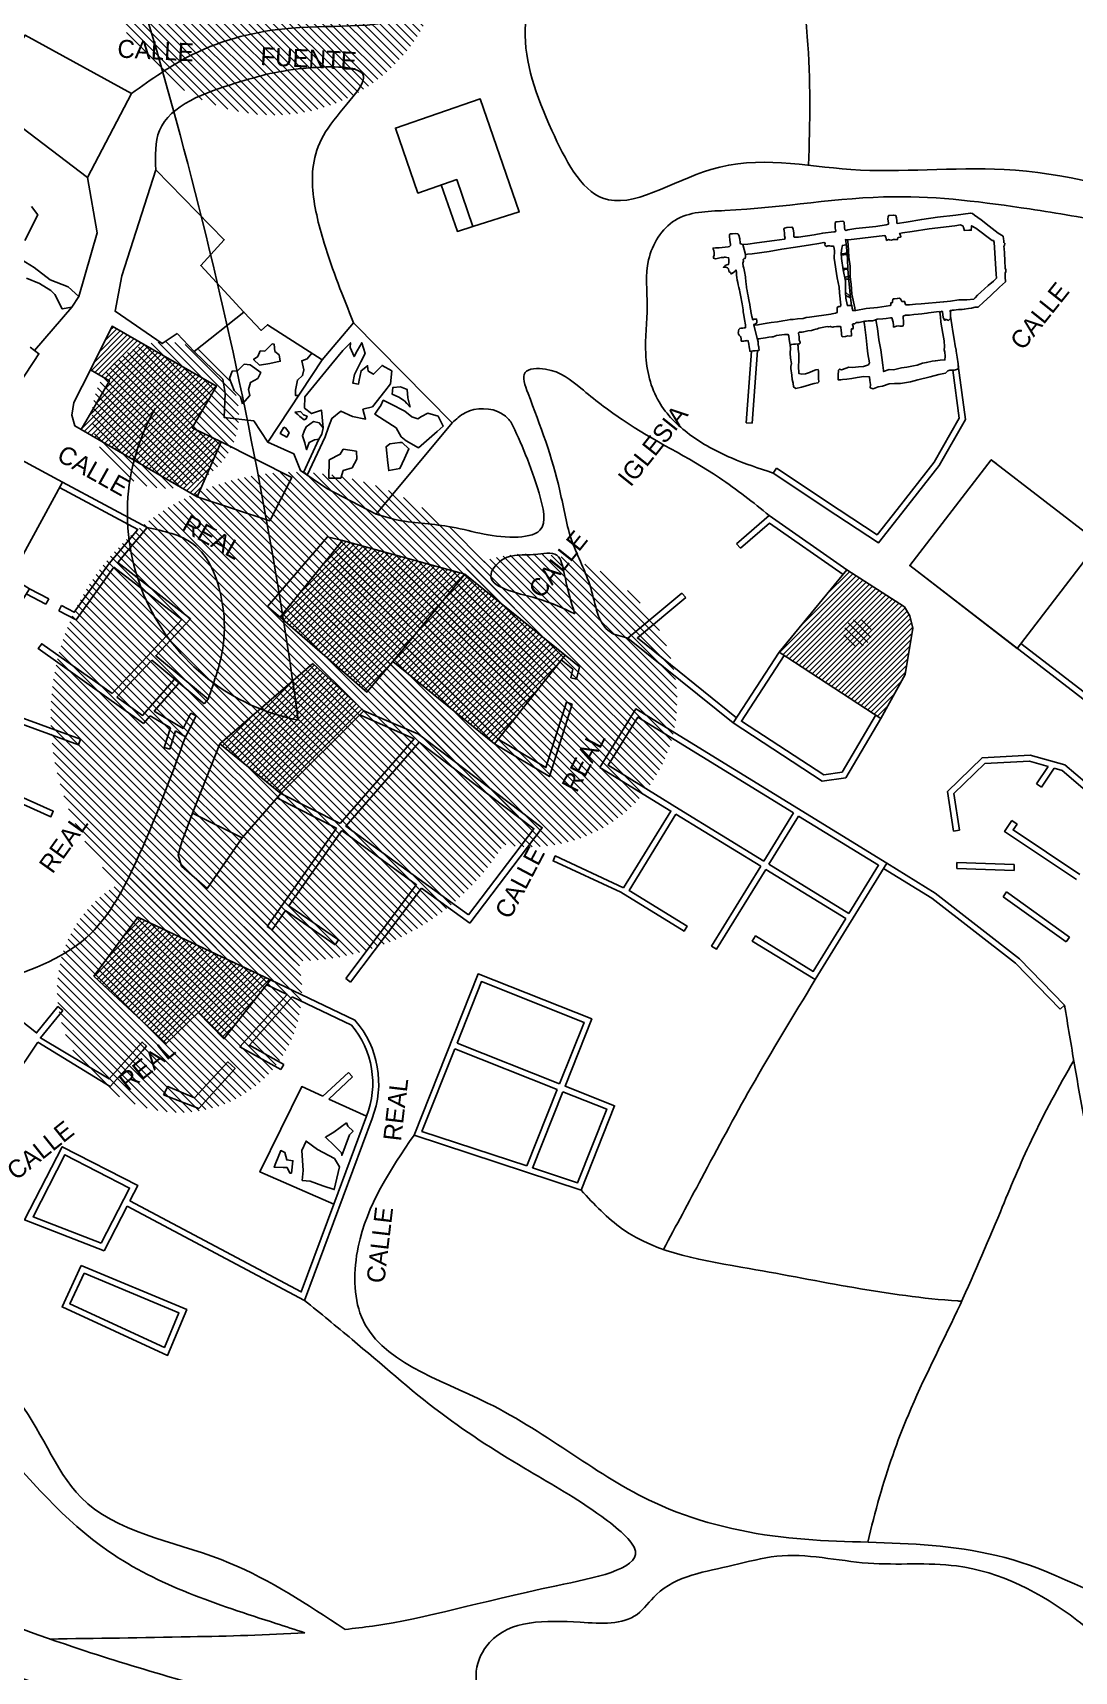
# Model space of a CAD drawing. Header units: metres. Extents: x 6783 to 7382, y -1041 to -515.
# Drawn here: x 7077.4 to 7164.2, y -863.2 to -726.6 of the extents above; entities that cross this region are included whole.
import ezdxf

# ---------------------------------------------------------------- set-up
doc = ezdxf.new("R2010")
doc.units = ezdxf.units.M
for name, color, linetype in [('_Caminos', 2, 'Continuous'), ('_Contorno', 70, 'Continuous'), ('_Proyeccion1', 3, 'Continuous'), ('_Tierras', 51, 'Continuous'), ('Mapa_CirculoGurdu', 192, 'Continuous'), ('NU_VivGeneral', 102, 'Continuous'), ('proyec 2', 3, 'Continuous'), ('S1_Lineas', 71, 'Continuous'), ('S_Textos', 2, 'Continuous')]:
    doc.layers.add(name, color=color, linetype=linetype)

msp = doc.modelspace()

# ---------------------------------------------------------------- hatches: boundary and pattern name
at = {"layer": 'Mapa_CirculoGurdu', "lineweight": 0}
h = msp.add_hatch(dxfattribs=at)
h.set_pattern_fill('ANSI31', color=256, scale=0.1518, angle=90)
edge = h.paths.add_edge_path()
edge.add_arc((7097.45, -719.21), 14.26, 0, 360)
h = msp.add_hatch(dxfattribs=at)
h.set_pattern_fill('ANSI31', color=256, scale=0.1518, angle=90)
edge = h.paths.add_edge_path()
edge.add_arc((7088.49, -758.48), 6.11, 0, 360)
h = msp.add_hatch(dxfattribs=at)
h.set_pattern_fill('ANSI31', color=256, scale=0.1518, angle=90)
edge = h.paths.add_edge_path()
edge.add_arc((7099.29, -783.6), 20.37, 0, 360)
h = msp.add_hatch(dxfattribs=at)
h.set_pattern_fill('ANSI31', color=256, scale=0.1518, angle=90)
edge = h.paths.add_edge_path()
edge.add_arc((7105.66, -773.34), 4.07, 0, 360)
h = msp.add_hatch(dxfattribs=at)
h.set_pattern_fill('ANSI31', color=256, scale=0.1518, angle=90)
edge = h.paths.add_edge_path()
edge.add_arc((7118.88, -782.24), 12.22, 0, 360)
h = msp.add_hatch(dxfattribs=at)
h.set_pattern_fill('ANSI31', color=256, scale=0.1518, angle=90)
edge = h.paths.add_edge_path()
edge.add_arc((7146.15, -776.64), 1.16, 0, 360)
h = msp.add_hatch(dxfattribs=at)
h.set_pattern_fill('ANSI31', color=256, scale=0.1518, angle=90)
edge = h.paths.add_edge_path()
edge.add_arc((7089.65, -806.4), 10.19, 0, 360)
at = {"layer": 'NU_VivGeneral'}
h = msp.add_hatch(dxfattribs=at)
h.set_pattern_fill('ANSI31', color=2, scale=0.1)
h.paths.add_polyline_path([(7090.72, -759.52), (7092.73, -756.06), (7084.03, -751.07), (7082.23, -754.7), (7083.82, -755.61), (7081.47, -759.66), (7091.11, -765.29), (7093.11, -760.71)])
h.paths.add_polyline_path([(7105, -783.13), (7100.76, -779.17), (7093.01, -785.87), (7098.09, -790.01)])
h.paths.add_polyline_path([(7067.69, -814.36), (7061.12, -810.01), (7057.41, -815.95), (7057.4, -815.97), (7064, -820.42)])
h.paths.add_polyline_path([(7222.39, -820.37), (7214.76, -814.49), (7209.63, -821.04), (7216.71, -827.33)])
h.paths.add_polyline_path([(7248.01, -817.15), (7241.21, -812.69), (7237.23, -817.31), (7244.03, -822.02)])
h.paths.add_polyline_path([(7187.2, -766.86), (7180.72, -772.91), (7191.54, -784.53), (7198.08, -777.96)])
h.paths.add_polyline_path([(7199.6, -795.32), (7192.44, -789.28), (7185.82, -796.08), (7193.49, -802.56)])
h.paths.add_polyline_path([(7113.42, -771.73), (7103.22, -768.92), (7098.03, -775.32), (7105.27, -781.55), (7107.43, -779)])
h = msp.add_hatch(dxfattribs=at)
h.set_pattern_fill('ANSI31', color=2, scale=0.1)
h.paths.add_polyline_path([(7029.31, -789.39), (7023.56, -794.67), (7028.01, -799.11), (7033.12, -795.05)])
h.paths.add_polyline_path([(7064, -820.42), (7057.4, -815.97), (7054.25, -822.08), (7060.63, -825.97)])
h.paths.add_polyline_path([(7150.73, -776.24), (7150.49, -775.2), (7150.04, -774.44), (7145.24, -771.36), (7139.6, -778.24), (7148.07, -783.77), (7150.1, -780.08)])
h = msp.add_hatch(dxfattribs=at)
h.set_pattern_fill('ANSI31', color=2, scale=0.1)
h.paths.add_polyline_path([(7121.77, -778.49), (7113.42, -771.73), (7107.43, -779), (7115.89, -785.86)])
h.paths.add_polyline_path([(7017.25, -788.8), (7016.2, -787.8), (7014.36, -784.72), (7008.37, -788.83), (7012.12, -793.08), (7016.4, -796.63), (7020.63, -792.04)])
h = msp.add_hatch(dxfattribs=at)
h.set_pattern_fill('ANSI31', color=2, scale=0.1)
h.paths.add_polyline_path([(7086.17, -800.3), (7082.51, -805.22), (7088.55, -810.85), (7091.22, -808.26), (7093.35, -810.45), (7097.22, -805.55)])

# ---------------------------------------------------------------- linework, layer by layer
at = {"layer": '_Caminos', "color": 2}
msp.add_lwpolyline([(7081.26, -748.6), (7082.79, -743.27), (7082, -738.68)], dxfattribs=at)
for points, knots in [([(7055.36, -636.7), (7057.21, -636.38), (7065.08, -634.64), (7078.03, -628.15), (7094.44, -622.5), (7112.96, -617.19), (7130.1, -610.14), (7145.9, -597.6), (7157.08, -581.07), (7169.83, -563.5), (7180.66, -548.12), (7188.81, -537.52), (7195.27, -532.91), (7200.94, -530.97), (7206.82, -531.96), (7214.11, -534.87), (7219.17, -544.72), (7222.52, -561.32), (7224.62, -589.52), (7228.23, -625.8), (7231.66, -656.87), (7234.96, -684.86), (7230.4, -704.27), (7225.53, -725.74), (7225.35, -742.25), (7233.84, -759.7), (7248.1, -773.57), (7267.4, -784.51), (7285.84, -793.88), (7303.94, -807.74), (7329.36, -817.36), (7349.07, -825.35), (7360.24, -829.88), (7367.61, -832.87), (7374.98, -835.86), (7382.35, -838.85)], [326.967342, 326.967342, 326.967342, 326.967342, 332.593302, 351.108934, 370.039578, 384.626012, 408.958435, 425.07799, 444.298865, 468.449302, 490.270854, 500.864468, 508.225088, 513.879877, 518.195638, 525.908769, 536.427205, 549.360969, 577.086545, 620.843017, 658.878746, 670.979978, 705.068035, 717.388936, 737.345832, 753.0003, 774.243583, 795.960712, 819.369941, 836.23375, 863.927356, 900.16995, 900.16995, 900.16995, 924.071793, 924.071793, 924.071793, 924.071793]), ([(7382.35, -842.32), (7375.85, -839.98), (7369.35, -837.65), (7362.85, -835.31), (7352.2, -831.48), (7331.24, -823.95), (7303.73, -813.56), (7284.06, -799.56), (7268.78, -788.21), (7253.3, -782.82), (7243.63, -774.64), (7233.99, -769.09), (7228.03, -758.5), (7220.95, -747.44), (7219.63, -734.12), (7218.8, -720.3), (7221.48, -705.09), (7226.51, -689.94), (7226.02, -673.47), (7224.95, -655.1), (7223.25, -635.75), (7220.98, -616.93), (7219.53, -598.28), (7216.66, -577.48), (7215.44, -559.18), (7213.44, -545.34), (7207.31, -539.52), (7199.44, -539.45), (7191.92, -544.95), (7184.49, -555.4), (7176.97, -566.5), (7169.6, -574.75), (7165.63, -579.73), (7164.14, -585.97), (7169.9, -593.16), (7163.59, -600.81), (7160.54, -610.98), (7157.68, -621.52), (7153.72, -633.6), (7151.52, -640.63), (7150.27, -644.63)], [-20.746919, -20.746919, -20.746919, -20.746919, 0, 0, 0, 34.010346, 66.950294, 87.47074, 106.247113, 123.816038, 135.729877, 144.100627, 156.595376, 171.262909, 183.006752, 196.02437, 212.833709, 228.944235, 243.517404, 261.719071, 284.309206, 301.747109, 318.575734, 340.442452, 364.492582, 374.338554, 381.064669, 387.880668, 396.057073, 407.927992, 426.345669, 436.124252, 441.207942, 445.274443, 454.445598, 463.885037, 470.772181, 486.849233, 496.393695, 508.952733, 508.952733, 508.952733, 508.952733]), ([(7147.3, -640.29), (7145.75, -647.55), (7143.41, -658.58), (7139.37, -672.31), (7137.68, -681.4), (7132.56, -687.44), (7128.37, -691.83), (7125.12, -697.09), (7122.56, -703.4), (7120.29, -711.82), (7116.38, -719.96), (7109.06, -726.67), (7099.68, -725.56), (7091.28, -727.65), (7087.31, -730.49), (7085.66, -731.67)], [0, 0, 0, 0, 22.205772, 33.763587, 43.194459, 49.167548, 57.121328, 61.443978, 67.61683, 77.462265, 87.563518, 94.537272, 105.479512, 113.998155, 120.034061, 120.034061, 120.034061, 120.034061]), ([(7262.51, -823.8), (7261.78, -823.44), (7255.69, -820.5), (7249.25, -810.47), (7242.51, -796.1), (7229.42, -788.81), (7215.84, -785.36), (7204.03, -777.49), (7193.29, -770.92), (7189.33, -761.16), (7191.92, -752.11), (7181.98, -745.93), (7171.7, -740.41), (7159.03, -737.18), (7145.89, -738.77), (7134.91, -736.03), (7124.82, -743.09), (7120.12, -733.98), (7117.62, -727), (7120.98, -716.03), (7126.04, -707.23), (7128.04, -693.82), (7137.15, -687.17), (7143.65, -675.52), (7144.93, -663.73), (7148.39, -653.13), (7149.73, -647.07), (7150.27, -644.63)], [0, 0, 0, 0, 2.420573, 20.22159, 33.558872, 49.565798, 62.719296, 75.509992, 92.080307, 98.922831, 105.66237, 117.555648, 127.685258, 142.483148, 155.257071, 166.938022, 176.23144, 183.301006, 192.027245, 198.937484, 216.284416, 222.779036, 238.436172, 247.472024, 262.287928, 273.401223, 280.896397, 280.896397, 280.896397, 280.896397]), ([(7087.68, -738.04), (7087.64, -736.87), (7087.5, -733.08), (7094.44, -730.69), (7099.07, -729.44), (7107.21, -729.32), (7101.16, -734.56), (7100.41, -739.31), (7101.82, -744.95), (7103.28, -748.6), (7104.15, -750.77)], [0, 0, 0, 0, 3.300719, 10.726983, 17.039151, 21.524192, 26.865507, 31.924583, 36.715224, 43.782392, 43.782392, 43.782392, 43.782392]), ([(7139.1, -763.3), (7137.93, -762.92), (7135.49, -762.11), (7132.12, -760.29), (7129.2, -757.44), (7128.23, -753.4), (7128.79, -749.43), (7128.26, -745.49), (7130.68, -741.52), (7138.65, -741.45), (7148.16, -739.62), (7159.04, -741.03), (7166.91, -742.32), (7174.69, -744.4), (7183.96, -747.99), (7184.4, -756.6), (7184.01, -762.27), (7182.37, -766.91), (7179.97, -769.27), (7179.02, -770.2)], [0, 0, 0, 0, 3.701141, 7.701343, 11.411528, 15.575482, 19.550649, 23.41532, 27.346794, 31.606697, 45.727024, 57.08492, 64.079062, 69.506756, 81.885553, 89.120634, 93.144126, 99.223507, 103.183044, 103.183044, 103.183044, 103.183044]), ([(7138.78, -766.84), (7137.43, -765.75), (7133.61, -762.68), (7127.83, -760.02), (7123.3, -756.44), (7121, -754.48), (7117.92, -754.61), (7118.43, -755.98), (7118.69, -756.67)], [0, 0, 0, 0, 5.195476, 14.654995, 18.963065, 22.303782, 24.041131, 25.795717, 25.795717, 25.795717, 25.795717]), ([(7112.36, -759.13), (7112.7, -758.81), (7113.78, -757.8), (7116.06, -757.83), (7117.03, -758.76), (7117.26, -759.04)], [0, 0, 0, 0, 1.377451, 4.41043, 5.470681, 5.470681, 5.470681, 5.470681]), ([(7118.69, -756.67), (7119.7, -759.33), (7121.22, -763.35), (7122.11, -769.09), (7124.14, -772.57), (7124.55, -776.51), (7126.47, -776.93), (7127.01, -777.05)], [0, 0, 0, 0, 8.54202, 12.903786, 17.054452, 21.052269, 22.630893, 22.630893, 22.630893, 22.630893]), ([(7117.26, -759.04), (7118.1, -760.77), (7119.32, -763.57), (7120.49, -768.35), (7116.12, -768.93), (7112.51, -767.53), (7108.49, -767.49), (7106.55, -766.89), (7106.03, -766.72)], [2.534567, 2.534567, 2.534567, 2.534567, 8.720689, 11.80416, 14.002127, 19.601208, 24.07271, 25.694368, 25.694368, 25.694368, 25.694368]), ([(7086.95, -767.85), (7088.36, -768.14), (7091.55, -768.79), (7093.35, -773.4), (7093.52, -777.95), (7092.56, -780.65), (7092.03, -782.15)], [0, 0, 0, 0, 4.089899, 9.249199, 13.067617, 17.755258, 17.755258, 17.755258, 17.755258]), ([(7122.58, -775.03), (7122.27, -773.99), (7121.82, -772.45), (7121.33, -769.68), (7118.87, -770.31), (7116.91, -769.89), (7114.46, -772.69), (7119.59, -773.58), (7121.66, -774.59), (7122.58, -775.03)], [0, 0, 0, 0, 3.48469, 5.110714, 6.974276, 9.566081, 11.209398, 15.522532, 18.944183, 18.944183, 18.944183, 18.944183]), ([(7125.15, -907.88), (7125.83, -905.75), (7127.26, -901.27), (7128.51, -894.04), (7129.29, -887.03), (7128.18, -880.28), (7122.91, -876.38), (7117.11, -872.16), (7109.48, -868.99), (7099.71, -866.66), (7090.25, -864.1), (7079.57, -860.83), (7069.2, -856.93), (7058.87, -851.39), (7049.37, -846.4), (7040.43, -841.63), (7029.15, -838.13), (7016.03, -834.93), (7001.69, -829.16), (6987.93, -820.19), (6973.54, -811.67), (6960.39, -802.54), (6942.76, -792.51), (6928.56, -787.34), (6918.85, -783.8)], [0, 0, 0, 0, 6.68756, 14.115634, 21.888822, 28.101111, 33.22951, 40.783611, 49.839067, 57.675286, 70.930416, 79.214235, 91.214277, 104.08783, 114.308261, 123.458278, 134.406809, 149.568134, 164.011411, 180.486814, 198.718571, 214.187825, 228.493474, 259.419101, 259.419101, 259.419101, 259.419101]), ([(7114.92, -915.42), (7115.94, -912.55), (7118.02, -906.74), (7121.45, -899.24), (7125.57, -892.86), (7125.69, -885.88), (7122.82, -879.25), (7115.89, -874.5), (7106.02, -871.96), (7093.94, -868.97), (7079.11, -865), (7065.43, -859.51), (7054.97, -853.13), (7046.68, -849.69), (7039.13, -848.59), (7031.06, -844.63), (7021.53, -840.93), (7011.01, -835.74), (6999.93, -831.61), (6987.87, -825.24), (6976.77, -816.62), (6963.13, -808.86), (6952.13, -799.85), (6937.13, -794.96), (6927.38, -792.19), (6921.82, -790.61)], [0, 0, 0, 0, 9.119849, 18.473705, 24.810266, 31.470811, 38.490129, 45.596316, 55.751336, 68.943784, 82.990224, 101.790083, 112.881185, 119.688156, 128.57135, 135.51419, 146.473717, 159.279433, 170.655654, 181.921182, 200.034375, 212.654424, 228.996832, 242.122688, 259.488765, 259.488765, 259.488765, 259.488765]), ([(7013.23, -805.97), (7015.9, -807.81), (7022.62, -812.47), (7031.13, -819.46), (7041.49, -825.78), (7053.88, -831.53), (7067.01, -835.39), (7075.67, -845.49), (7083.44, -854.57), (7092.77, -857.59), (7097.68, -859.17), (7098.48, -859.43), (7099.28, -859.69), (7100.09, -859.95)], [0, 0, 0, 0, 9.712687, 24.526315, 33.007178, 45.978924, 65.807051, 71.98247, 85.630035, 100.784371, 100.784371, 100.784371, 103.258424, 103.258424, 103.258424, 103.258424]), ([(7103.45, -859.67), (7104.23, -859.59), (7109.84, -858.9), (7116.01, -856.9), (7129.97, -854.29), (7123.63, -849.21), (7118.46, -846.38), (7111, -841.64), (7105.21, -836.42), (7101.39, -833.33), (7100.07, -832.25)], [24.453337, 24.453337, 24.453337, 24.453337, 26.894077, 42.592592, 49.772256, 53.784676, 60.907099, 69.750475, 79.344772, 84.465065, 84.465065, 84.465065, 84.465065]), ([(7103.45, -859.67), (7103.23, -859.53), (7103.02, -859.39), (7102.8, -859.24), (7099.73, -857.23), (7093.13, -852.91), (7080.57, -851), (7077.37, -840.29), (7072.39, -837.4), (7070.38, -836.24)], [-0.787824, -0.787824, -0.787824, -0.787824, 0, 0, 0, 11.083405, 23.847403, 33.924799, 40.759414, 40.759414, 40.759414, 40.759414]), ([(7118.37, -873.27), (7117.48, -871.26), (7116.01, -867.97), (7113.79, -863.67), (7116.16, -858.84), (7121.99, -858.94), (7127.39, -859.39), (7130.21, -855.29), (7134.82, -854.68), (7140.64, -852.98), (7146.93, -854.6), (7155.66, -853.68), (7163.42, -857.59), (7169.29, -863.36), (7172.84, -871.6), (7178.52, -879.04), (7181.73, -882.9), (7182.95, -883.79)], [1.637691, 1.637691, 1.637691, 1.637691, 8.377428, 12.522542, 15.134866, 22.882974, 27.67422, 29.971225, 36.817522, 40.52611, 48.159292, 55.539546, 66.517639, 72.744081, 79.907864, 93.310609, 99.289361, 99.289361, 99.289361, 99.289361]), ([(7078.85, -860.47), (7082.7, -860.42), (7089.62, -860.32), (7096.98, -860.15), (7100.09, -859.95)], [0, 0, 0, 0, 11.699733, 21.007563, 21.007563, 21.007563, 21.007563])]:
    msp.add_open_spline(points, degree=3, knots=knots, dxfattribs=at)
at = {"layer": '_Contorno', "color": 2}
for points in [[(7073.45, -732.2), (7082, -738.68), (7085.66, -731.67), (7076.79, -726.8), (7073.45, -732.2)], [(7114.1, -742.75), (7117.96, -741.54), (7114.71, -732.12), (7107.64, -734.56), (7109.51, -739.97), (7112.75, -738.84), (7114.1, -742.75)], [(7089.47, -751.68), (7090.86, -753.17), (7095.02, -749.89), (7091.42, -746), (7093.38, -743.86), (7087.68, -738.04), (7084.86, -746.86), (7084.28, -749.82), (7088.21, -752.51), (7089.47, -751.68)], [(7152.93, -749.84), (7152.98, -749.9), (7153.18, -749.82), (7153.18, -749.82), (7153.22, -749.9), (7153.23, -750.08), (7153.28, -750.34), (7153.3, -750.4), (7153.42, -750.58), (7153.47, -750.49), (7153.61, -750.54), (7153.72, -750.58), (7153.75, -750.56), (7153.83, -750.49), (7153.87, -750.41), (7153.89, -750.31), (7153.88, -750.14), (7153.87, -749.99), (7153.87, -749.89), (7153.86, -749.81), (7153.85, -749.76), (7153.95, -749.76), (7154.05, -749.74), (7154.19, -749.72), (7154.35, -749.7), (7154.54, -749.68), (7154.69, -749.67), (7154.86, -749.66), (7155.03, -749.65), (7155.38, -749.59), (7155.63, -749.56), (7155.94, -749.49), (7156.11, -749.49), (7156.18, -749.47), (7156.24, -749.43), (7156.61, -749.09), (7157.24, -748.5), (7157.96, -747.82), (7158.46, -747.36), (7158.44, -746.95), (7158.43, -746.64), (7158.48, -746.51), (7158.49, -746.36), (7158.44, -746.22), (7158.4, -745.62), (7158.37, -744.99), (7158.35, -744.58), (7158.33, -744.43), (7158.39, -744.31), (7158.41, -744.17), (7158.31, -744.09), (7158.32, -743.95), (7158.3, -743.78), (7158.28, -743.57), (7157.84, -743.31), (7157.1, -742.73), (7156.44, -742.2), (7155.89, -741.82), (7155.7, -741.67), (7155.55, -741.64), (7154.33, -741.81), (7152.8, -741.98), (7151.49, -742.16), (7150.19, -742.39), (7149.45, -742.51), (7149.42, -742.47), (7149.41, -742.27), (7149.38, -742.02), (7149.32, -741.84), (7149.14, -741.8), (7148.74, -741.83), (7148.68, -741.93), (7148.67, -742.14), (7148.71, -742.44), (7148.71, -742.56), (7148.53, -742.61), (7147.65, -742.75), (7145.99, -742.93), (7145.33, -743.03), (7145.15, -743.08), (7145.09, -743.02), (7145.06, -742.84), (7145.03, -742.39), (7144.97, -742.33), (7144.85, -742.31), (7144.43, -742.36), (7144.31, -742.37), (7144.27, -742.48), (7144.28, -742.71), (7144.28, -742.9), (7144.32, -743.13), (7144.28, -743.19), (7144.17, -743.21), (7143.24, -743.31), (7142.52, -743.44), (7141.23, -743.64), (7140.96, -743.64), (7140.88, -743.64), (7140.84, -743.61), (7140.82, -743.27), (7140.77, -742.98), (7140.72, -742.84), (7140.66, -742.81), (7140.25, -742.85), (7140.04, -742.9), (7140, -742.98), (7140.03, -743.11), (7140.04, -743.28), (7140.06, -743.52), (7140.12, -743.73), (7140.06, -743.8), (7139.23, -743.92), (7137.74, -744.12), (7137.01, -744.22), (7136.58, -744.26), (7136.39, -744.19), (7136.35, -744.12), (7136.32, -743.78), (7136.25, -743.47), (7136.16, -743.37), (7135.97, -743.35), (7135.72, -743.36), (7135.55, -743.37), (7135.48, -743.41), (7135.48, -743.52), (7135.5, -743.93), (7135.54, -744.23), (7135.54, -744.35), (7135.47, -744.42), (7135.35, -744.44), (7134.6, -744.52), (7134.3, -744.52), (7134.1, -744.55), (7134.11, -744.64), (7134.17, -744.76), (7134.19, -744.94), (7134.19, -745.16), (7134.15, -745.26), (7134.13, -745.39), (7134.23, -745.42), (7134.33, -745.45), (7134.55, -745.4), (7134.66, -745.38), (7134.78, -745.33), (7134.9, -745.34), (7134.96, -745.33), (7135.06, -745.32), (7135.11, -745.3), (7135.24, -745.33), (7135.39, -745.36), (7135.41, -745.47), (7135.42, -745.73), (7135.39, -745.92), (7135.25, -745.96), (7135.12, -746), (7135.04, -746.05), (7134.96, -746.15), (7135.06, -746.15), (7135.17, -746.14), (7135.3, -746.19), (7135.38, -746.28), (7135.4, -746.44), (7135.41, -746.5), (7135.5, -746.56), (7135.54, -746.58), (7135.6, -746.71), (7135.71, -746.64), (7135.83, -746.57), (7135.92, -746.5), (7136.02, -746.38)], [(7144.87, -744.33), (7144.87, -744.33), (7145.01, -744.31), (7145.16, -744.27), (7145.18, -744.18), (7145.15, -744.01), (7145.13, -743.85), (7145.39, -743.86), (7148.42, -743.51), (7148.48, -743.64), (7148.55, -743.92), (7148.72, -743.85), (7148.8, -743.88), (7148.94, -743.89), (7149.14, -743.84), (7149.31, -743.84), (7149.43, -743.86), (7149.49, -743.71), (7149.52, -743.66), (7149.7, -743.64), (7149.73, -743.62), (7149.71, -743.49), (7149.64, -743.33), (7149.89, -743.28), (7150.69, -743.16), (7152.1, -742.96), (7154.23, -742.7), (7154.7, -742.63), (7154.93, -742.72), (7154.97, -742.85), (7155.01, -743.01), (7155.03, -743.09), (7155.4, -743.07), (7155.58, -743.06), (7155.61, -743.07), (7155.64, -742.77), (7155.64, -742.69), (7156, -742.9), (7157.34, -743.93), (7157.45, -743.92), (7157.53, -744.09), (7157.69, -746.74), (7157.72, -747.05), (7157.47, -747.31), (7157.03, -747.68), (7156.42, -748.22), (7156.13, -748.49), (7155.93, -748.7), (7155.83, -748.81), (7155.25, -748.86), (7154.56, -748.87), (7153.87, -748.98), (7153.32, -749.04), (7153.29, -749.04)], [(7136.66, -746.23), (7136.66, -746.22), (7136.62, -746.05), (7136.59, -745.8), (7136.63, -745.65), (7136.61, -745.5), (7136.69, -745.42), (7136.78, -745.42), (7136.79, -745.28), (7136.79, -745.08), (7136.97, -745.06), (7137.37, -745.02), (7138.76, -744.84), (7139.84, -744.65), (7140.97, -744.47), (7142.23, -744.27), (7142.9, -744.18), (7143.34, -744.1), (7143.44, -744.14), (7143.41, -744.31), (7143.54, -744.41), (7143.66, -744.38), (7143.84, -744.38), (7143.93, -744.4), (7144.1, -744.4), (7144.17, -744.41)], [(7136.79, -745.08), (7136.58, -744.26)], [(7144.74, -749.32), (7144.63, -748.29), (7144.6, -747.81), (7144.43, -747.02), (7144.19, -745.4), (7144.22, -744.77), (7144.17, -744.41)], [(7144.87, -744.33), (7144.82, -744.57), (7144.78, -744.99), (7144.8, -745.42), (7144.93, -746.37), (7145.12, -747.3), (7145.13, -748.29), (7145.17, -748.73), (7145.26, -749.26)], [(7144.74, -749.32), (7144.71, -749.41), (7144.59, -749.43), (7144.46, -749.49), (7144.44, -749.55), (7144.45, -749.73), (7144.45, -749.91), (7144.29, -749.97), (7144.02, -750.02), (7143.91, -750.05)], [(7153.29, -749.04), (7151.44, -749.19), (7150.95, -749.23), (7150.47, -749.29), (7150.2, -749.27), (7150.12, -749.26), (7150.1, -749.17), (7150.05, -749), (7149.88, -749), (7149.83, -749), (7149.76, -748.9), (7149.72, -748.79), (7149.61, -748.72), (7149.44, -748.76), (7149.22, -748.77), (7149.11, -748.79), (7149.08, -748.83), (7149.06, -748.98), (7149.06, -749.08), (7148.97, -749.11), (7148.9, -749.12), (7148.9, -749.25), (7148.88, -749.34), (7147.81, -749.5), (7146.85, -749.6), (7145.99, -749.75), (7145.73, -749.76), (7145.7, -749.55), (7145.66, -749.32), (7145.59, -749.34), (7145.38, -749.35), (7145.3, -749.36), (7145.26, -749.26)], [(7136.62, -749.87), (7136.66, -750.14), (7136.72, -750.51), (7136.8, -750.96), (7136.81, -751.13)], [(7143.91, -750.05), (7142.13, -750.31), (7141.86, -750.35), (7141.61, -750.41), (7141.12, -750.46), (7140.77, -750.5), (7140.52, -750.51), (7140.28, -750.56), (7139.9, -750.62), (7139.47, -750.69), (7138.95, -750.76), (7138.6, -750.81), (7138.26, -750.87), (7137.84, -750.96), (7137.5, -750.98), (7137.5, -750.91), (7137.63, -750.86), (7137.74, -750.79), (7137.74, -750.58), (7137.72, -750.47), (7137.53, -750.48), (7137.4, -750.52), (7137.33, -750.25), (7137.25, -749.84), (7137.25, -749.78)], [(7137.84, -752.28), (7137.5, -750.98)], [(7143.61, -751.08), (7143.74, -751.13), (7143.88, -751.08), (7143.93, -751.11), (7144.07, -751.15), (7144.15, -751.13), (7144.38, -751.1), (7144.58, -751.09), (7144.71, -751.08), (7144.73, -751.14), (7144.77, -751.42), (7144.8, -751.63), (7144.81, -751.75), (7144.82, -751.9), (7144.87, -751.95), (7145.14, -751.91), (7145.33, -751.88), (7145.49, -751.89), (7145.62, -751.87), (7145.64, -751.7), (7145.61, -751.49), (7145.62, -751.38), (7145.61, -751.32), (7145.67, -751.28), (7145.75, -751.29), (7145.78, -751.19), (7145.78, -751.08), (7145.74, -751.01), (7145.71, -750.95), (7145.72, -750.9), (7145.8, -750.88), (7145.9, -750.86), (7145.99, -750.79), (7146.06, -750.75), (7146.27, -750.75), (7146.48, -750.71), (7146.72, -750.64), (7146.87, -750.64), (7147.04, -750.61), (7147.23, -750.61), (7147.37, -750.62), (7147.57, -750.56), (7147.76, -750.49), (7148.25, -750.44), (7148.53, -750.42), (7148.89, -750.38), (7149, -750.37), (7149.1, -750.72), (7149.13, -750.98), (7149.14, -751.14), (7149.39, -751.07), (7149.56, -751.04), (7149.67, -751.07), (7149.84, -751.07), (7149.93, -751.04), (7149.96, -750.89), (7149.96, -750.65), (7149.94, -750.38), (7149.95, -750.22), (7150.13, -750.14), (7150.45, -750.14), (7150.82, -750.09), (7151.18, -750.05), (7151.48, -750.04), (7151.69, -750.01), (7151.91, -749.98), (7152.05, -749.95), (7152.93, -749.84)], [(7081.47, -759.66), (7091.11, -765.29), (7097.17, -767.29), (7099, -763.67), (7093.11, -760.71), (7090.72, -759.52), (7092.73, -756.06), (7084.03, -751.07), (7082.23, -754.7), (7083.82, -755.61), (7081.47, -759.66)], [(7136.81, -751.13), (7136.79, -751.19), (7136.7, -751.2), (7136.57, -751.22), (7136.43, -751.22), (7136.32, -751.25), (7136.25, -751.35), (7136.23, -751.46), (7136.23, -751.53), (7136.22, -751.56), (7136.2, -751.6), (7136.22, -751.74), (7136.27, -751.81), (7136.34, -751.86), (7136.38, -751.92), (7136.42, -751.99), (7136.44, -752.11), (7136.43, -752.19), (7136.43, -752.26), (7136.45, -752.3), (7136.54, -752.31), (7136.67, -752.3), (7136.77, -752.28), (7136.87, -752.27), (7136.95, -752.26), (7137.02, -752.28), (7137.03, -752.32), (7137.07, -752.56), (7137.1, -752.78), (7137.13, -752.93), (7137.15, -753.09), (7137.18, -753.17), (7137.4, -753.13), (7137.6, -753.13), (7137.79, -753.1), (7137.89, -753.08), (7137.94, -753.06), (7137.92, -752.9), (7137.91, -752.79), (7137.88, -752.73), (7137.87, -752.58), (7137.86, -752.47), (7137.85, -752.38), (7137.84, -752.28), (7137.84, -752.2), (7137.86, -752.12), (7137.93, -752.13), (7138.08, -752.08), (7138.26, -752.05), (7138.48, -752.03), (7138.75, -751.97), (7139, -751.95), (7139.1, -751.94), (7139.38, -751.84), (7139.61, -751.8), (7140.05, -751.76), (7140.27, -751.75), (7140.36, -751.76), (7140.41, -751.89), (7140.44, -752.14), (7140.47, -752.33), (7140.49, -752.48), (7140.52, -752.64), (7140.64, -752.58), (7140.8, -752.57), (7140.97, -752.55), (7141.21, -752.53), (7141.32, -752.52), (7141.35, -752.43), (7141.28, -752.19), (7141.26, -751.94), (7141.25, -751.78), (7141.23, -751.67), (7141.22, -751.61), (7141.28, -751.55), (7141.38, -751.56), (7141.51, -751.55), (7141.65, -751.52), (7141.99, -751.46), (7142.29, -751.41), (7142.48, -751.36), (7142.67, -751.32), (7142.79, -751.27), (7142.92, -751.24), (7143.61, -751.08)], [(7062.18, -779.18), (7069.68, -785.09), (7074.88, -780.22), (7073.2, -779.2), (7077.15, -772.95), (7075.61, -771.99), (7079.9, -764.06), (7074.39, -761.08), (7069.63, -768.45), (7069.21, -768.19), (7062.17, -778.64), (7062.18, -779.18)], [(7093.11, -760.71), (7091.11, -765.29)], [(7157.27, -762.2), (7166.22, -769.09), (7159.43, -777.91), (7150.48, -771.02), (7157.27, -762.2)], [(7098.03, -775.32), (7105.27, -781.55), (7107.43, -779), (7115.89, -785.86), (7121.77, -778.49), (7113.42, -771.73), (7103.22, -768.92), (7098.03, -775.32)], [(7139.6, -778.24), (7148.07, -783.77), (7150.1, -780.08), (7150.73, -776.24), (7150.49, -775.2), (7150.04, -774.44), (7145.24, -771.36), (7139.6, -778.24)], [(7107.43, -779), (7113.42, -771.73)], [(7100.76, -779.17), (7105, -783.13), (7098.09, -790.01), (7093.01, -785.87), (7100.76, -779.17)], [(7094.86, -793.7), (7091.95, -797.93), (7089.83, -796.05), (7089.55, -795.11), (7089.85, -794.04), (7090.73, -791.65), (7094.86, -793.7)], [(7082.51, -805.22), (7088.55, -810.85), (7091.22, -808.26), (7093.35, -810.45), (7097.22, -805.55), (7086.17, -800.3), (7082.51, -805.22)]]:
    msp.add_lwpolyline(points, dxfattribs=at)
for points, knots in [([(7136.62, -749.87), (7136.6, -749.64), (7136.52, -749.03), (7136.32, -748.15), (7136.1, -747.22), (7136.05, -746.66), (7136.02, -746.38)], [0, 0, 0, 0, 0.670953, 1.850159, 2.696714, 3.537224, 3.537224, 3.537224, 3.537224]), ([(7136.66, -746.22), (7136.7, -746.42), (7136.78, -746.8), (7136.83, -747.35), (7136.91, -748), (7137.07, -748.79), (7137.19, -749.43), (7137.25, -749.78)], [0, 0, 0, 0, 0.585003, 1.174909, 1.645299, 2.547295, 3.604804, 3.604804, 3.604804, 3.604804])]:
    msp.add_open_spline(points, degree=3, knots=knots, dxfattribs=at)
at = {"layer": '_Proyeccion1', "color": 2}
for points in [[(7111.45, -739.29), (7112.8, -743.16), (7114.1, -742.75)], [(7077.33, -741.08), (7077.85, -741.79), (7076.76, -743.91)], [(7145.95, -749.76), (7145.92, -749.54), (7145.67, -748.39), (7145.61, -747.56), (7145.53, -746.96), (7145.51, -746.05), (7145.4, -745.31), (7145.36, -744.26), (7145.29, -743.86)], [(7076.46, -745.51), (7077.55, -746.17), (7078.88, -747.2), (7080.38, -747.79), (7081.26, -748.6), (7080.67, -749.48), (7079.88, -749.62), (7079.28, -748.41), (7078.93, -748.09), (7078, -747.51), (7076.91, -747.05)], [(7145.26, -744.96), (7144.97, -745.04), (7144.78, -745.04)], [(7144.79, -745.14), (7144.98, -745.11), (7145.14, -745.08), (7145.27, -745.08)], [(7145.18, -744.18), (7145.27, -745.1), (7145.31, -745.49), (7145.33, -746.31), (7145.42, -747.26), (7145.56, -748.71), (7145.62, -749.33)], [(7145.33, -746.23), (7145.02, -746.25), (7144.92, -746.31)], [(7144.94, -746.41), (7145.04, -746.35), (7145.19, -746.31), (7145.33, -746.31)], [(7145.06, -747.03), (7145.12, -746.98), (7145.23, -746.96), (7145.31, -746.92), (7145.39, -746.91)], [(7145.41, -747.14), (7145.28, -747.14), (7145.18, -747.12), (7145.1, -747.22)], [(7145.13, -748.22), (7145.43, -748.5), (7145.54, -748.48)], [(7145.55, -748.66), (7145.3, -748.59), (7145.14, -748.41)], [(7106.03, -766.72), (7112.36, -759.13), (7104.15, -750.77), (7101.55, -753.86), (7096.98, -750.94), (7096.45, -751.42), (7095.02, -749.89)], [(7077.22, -752.82), (7077.94, -753.36), (7077.53, -754), (7075.73, -756.7)], [(7106.03, -766.72), (7101.93, -764.59), (7099.74, -763.1), (7099.18, -761.71), (7097, -760.72), (7095.84, -758.95), (7093.37, -758.66), (7093.47, -756.64), (7093.27, -755.48), (7090.86, -753.17)], [(7097.36, -752.52), (7096.76, -753.14), (7096.38, -753.13), (7096.17, -753.6), (7095.83, -753.83), (7096.31, -754.31), (7097.19, -754.16), (7098.05, -753.99), (7097.95, -753.46), (7097.58, -753.17), (7097.54, -752.57), (7097.36, -752.52)], [(7100.68, -753.31), (7100.3, -753.78), (7099.83, -753.94), (7100.01, -754.7), (7099.91, -755.18), (7099.48, -755.56), (7099.31, -756.4), (7099.32, -756.84), (7099.58, -756.83)], [(7101.78, -760.29), (7101.78, -760.29), (7102.07, -759.48), (7102.33, -758.75), (7103.08, -758.14), (7104.05, -758.58), (7105.15, -758.8), (7105.15, -758.8), (7104.93, -757.98), (7105.72, -757.77), (7106.75, -756.48), (7107.24, -755.86), (7107.35, -754.79), (7106.53, -754.33), (7105.81, -755.07), (7105.38, -754.8), (7105.32, -754.36), (7104.78, -754.78), (7104.63, -755.57), (7104.57, -755.89), (7104.08, -755.8), (7104.22, -755.08), (7104.77, -754.02), (7105.12, -753.34), (7104.84, -752.44), (7104.46, -753.12), (7104.19, -753.6), (7103.87, -752.84), (7103.89, -752.45), (7103.25, -753.09), (7102.35, -754.2), (7100.1, -756.96), (7100.07, -757.89), (7100.65, -758.34), (7101.49, -758.07), (7101.62, -759.54)], [(7137.29, -753.15), (7136.87, -759.12)], [(7137.79, -753.1), (7137.37, -759.15)], [(7082.23, -754.7), (7080.85, -757.43), (7080.67, -758.47), (7080.93, -759.37), (7081.47, -759.66)], [(7094.89, -757.53), (7095.51, -756.84), (7095.41, -756.33), (7095.57, -755.75), (7096.19, -755.42), (7096.43, -754.93), (7095.53, -754.28), (7095.03, -754.23), (7094.48, -754.77), (7094.05, -754.81), (7093.83, -755.43), (7094.21, -756.43), (7094.74, -756.95), (7094.89, -757.53)], [(7101.55, -753.86), (7097, -760.72)], [(7154.53, -754.35), (7155.12, -758.84), (7152.94, -762.67), (7149.82, -766.64), (7147.87, -769.12), (7144.33, -766.78), (7139.1, -763.3)], [(7154.08, -754.74), (7154.6, -758.74), (7152.53, -762.39), (7149.43, -766.33), (7147.76, -768.45), (7144.61, -766.36), (7139.38, -762.89)], [(7108.88, -757.81), (7108.67, -757.03), (7108.62, -756.35), (7108.05, -756.12), (7107.43, -756.16), (7107.37, -756.73), (7107.92, -756.98), (7108.4, -757.29), (7108.59, -757.5), (7108.88, -757.81)], [(7109.56, -761.19), (7110.23, -760.61), (7111.12, -759.83), (7111.62, -759.39), (7111.19, -758.57), (7110.33, -758.31), (7109.81, -758.6), (7109.51, -758.77), (7109.01, -758.63), (7108.42, -758.15), (7107.23, -757.54), (7106.63, -757.23), (7106.41, -757.67), (7106.16, -758.05), (7105.93, -758.4), (7106.69, -758.89), (7107.7, -759.54), (7108.12, -760.27), (7108.53, -760.61), (7109.56, -761.19)], [(7099.25, -758.24), (7099.73, -758.17), (7099.97, -758.45), (7100.28, -758.57), (7100.19, -758.79), (7100.03, -758.87), (7099.69, -758.58), (7099.52, -758.43), (7099.25, -758.24)], [(7100.81, -759.01), (7100.19, -759.44), (7100.05, -759.8), (7099.89, -760.21), (7100.08, -760.77), (7100.23, -761.36), (7100.44, -760.76), (7100.89, -760.54), (7101.25, -760.48), (7101.51, -760.07), (7101.62, -759.54), (7101.3, -759.13), (7100.81, -759.01)], [(7137.37, -759.15), (7136.87, -759.12)], [(7098.34, -759.47), (7098.05, -760), (7098.59, -760.3), (7098.78, -759.95), (7098.52, -759.55), (7098.34, -759.47)], [(7101.25, -760.48), (7099.99, -763.27)], [(7101.78, -760.29), (7100.29, -763.47)], [(7102.08, -763.73), (7103.08, -763.72), (7103.29, -763.09), (7104.03, -762.87), (7104.42, -762.15), (7104.39, -761.48), (7103.28, -761.3)], [(7102.08, -763.73), (7102.11, -762.21), (7103.05, -761.73), (7103.28, -761.3)], [(7108, -760.75), (7107.17, -760.88), (7106.86, -761.11), (7107.01, -762.45), (7107.09, -763.1), (7108.02, -762.91), (7108.39, -762.1), (7108.76, -761.27), (7108.19, -760.76), (7108, -760.75)], [(7139.1, -763.3), (7139.38, -762.89)], [(7157.67, -762.5), (7157.27, -762.2), (7150.48, -771.02), (7167.33, -783.99), (7167.64, -783.59), (7159.74, -777.51)], [(7079.66, -764.5), (7086.18, -768), (7083.8, -770.85)], [(7079.9, -764.06), (7086.95, -767.85), (7084.51, -770.77), (7090.58, -775.46), (7087.68, -778.53), (7092.03, -782.15)], [(7145.24, -771.36), (7138.78, -766.84), (7136.06, -769.19)], [(7098.03, -775.32), (7096.98, -774.41), (7101.97, -768.61), (7103.22, -768.92)], [(7144.95, -771.77), (7138.81, -767.48), (7136.38, -769.57)], [(7136.38, -769.57), (7136.06, -769.19)], [(7084.19, -771.15), (7081.03, -775.54), (7079.59, -774.79)], [(7083.8, -770.85), (7080.88, -774.9), (7079.82, -774.35)], [(7084.19, -771.15), (7089.84, -775.52), (7086.95, -778.58)], [(7076.89, -773.37), (7078.53, -774.24)], [(7077.15, -772.95), (7078.76, -773.79)], [(7078.53, -774.24), (7078.76, -773.79)], [(7135.77, -784.12), (7127.01, -777.05), (7131.5, -773.3)], [(7136.04, -783.7), (7127.8, -777.04), (7131.82, -773.68)], [(7131.5, -773.3), (7131.82, -773.68)], [(7079.59, -774.79), (7079.82, -774.35)], [(7087.21, -783.54), (7086.65, -784.17), (7077.89, -777.93), (7078.18, -777.53), (7084.03, -781.68)], [(7139.6, -778.24), (7135.77, -784.12), (7143.2, -788.98), (7145.16, -788.7), (7148.07, -783.77)], [(7086.95, -778.58), (7084.03, -781.68)], [(7087.34, -778.9), (7084.44, -781.97)], [(7087.34, -778.9), (7091.71, -782.53)], [(7121.45, -778.88), (7122.42, -779.65), (7122.24, -780.36)], [(7121.77, -778.49), (7122.98, -779.46), (7122.73, -780.48)], [(7140.02, -778.52), (7136.46, -783.98), (7143.32, -788.46), (7144.85, -788.24), (7147.64, -783.52)], [(7089.23, -780.47), (7086.58, -783.5), (7084.44, -781.97)], [(7089.61, -780.8), (7087.54, -783.15)], [(7122.73, -780.48), (7122.24, -780.36)], [(7092.03, -782.15), (7091.71, -782.53)], [(7116.2, -785.47), (7120.18, -787.85), (7121.88, -782.4)], [(7121.88, -782.4), (7122.36, -782.55)], [(7087.21, -783.54), (7088.89, -784.54)], [(7087.54, -783.15), (7089.95, -784.58), (7090.6, -783.31)], [(7089.31, -784.78), (7090.15, -785.28), (7091.04, -783.54)], [(7091.04, -783.54), (7090.6, -783.31)], [(7104.67, -783.45), (7109.21, -785.44)], [(7105, -783.13), (7109.56, -785.05)], [(7115.89, -785.86), (7120.47, -788.6), (7122.36, -782.55)], [(7126.65, -797.86), (7130.59, -791.47), (7124.67, -787.83), (7127.66, -782.96), (7148.57, -795.82), (7142.61, -805.52), (7137.37, -802.3), (7137.64, -801.87), (7142.45, -804.84), (7145.16, -800.43)], [(7140.8, -791.63), (7127.83, -783.65), (7125.36, -787.66), (7131.28, -791.3)], [(7088.89, -784.54), (7088.38, -786.17)], [(7089.31, -784.78), (7088.86, -786.31)], [(7113.84, -800.82), (7119.87, -792.86), (7109.56, -785.05)], [(7088.86, -786.31), (7088.38, -786.17)], [(7093.01, -785.87), (7090.73, -791.65)], [(7109.21, -785.44), (7103.05, -792.5)], [(7168.53, -791.95), (7165.24, -789.17), (7163.41, -787.63), (7160.51, -786.81), (7156.51, -787.03), (7153.64, -789.85), (7154.14, -793.14)], [(7162.01, -787.75), (7160.45, -787.31), (7156.73, -787.52), (7154.17, -790.02), (7154.64, -793.06)], [(7161.03, -789.21), (7162.01, -787.75)], [(7161.45, -789.49), (7161.03, -789.21)], [(7161.45, -789.49), (7162.51, -787.89)], [(7168.21, -792.34), (7164.91, -789.55), (7163.17, -788.08), (7162.51, -787.89)], [(7094.86, -793.7), (7098.09, -790.01)], [(7097.77, -790.37), (7102.72, -792.89)], [(7098.09, -790.01), (7103.05, -792.5)], [(7131.01, -791.73), (7127.11, -798.08), (7131.94, -801.05), (7131.68, -801.48), (7126.42, -798.24)], [(7131.01, -791.73), (7138.07, -796.07)], [(7131.28, -791.3), (7138.33, -795.64)], [(7138.33, -795.64), (7140.8, -791.63)], [(7141.22, -791.89), (7138.75, -795.9)], [(7145.42, -800), (7147.89, -795.99), (7141.22, -791.89)], [(7102.72, -792.89), (7096.95, -801.08)], [(7103.18, -793.1), (7098.77, -799.37)], [(7103.18, -793.1), (7109.4, -797.61)], [(7154.14, -793.14), (7154.64, -793.06)], [(7164.37, -797.18), (7158.39, -793.18), (7159, -792.27)], [(7159.42, -792.55), (7159, -792.27)], [(7164.65, -796.76), (7159.09, -793.04), (7159.42, -792.55)], [(7126.42, -798.24), (7120.77, -795.63), (7120.95, -795.21), (7126.65, -797.86)], [(7138.75, -795.9), (7145.42, -800)], [(7148.57, -795.82), (7152.61, -798.31), (7159.63, -803.78), (7163.38, -807.64)], [(7154.4, -796.27), (7154.42, -795.77)], [(7154.42, -795.77), (7159.19, -795.93)], [(7159.17, -796.43), (7159.19, -795.93)], [(7138.49, -796.33), (7134.4, -802.98), (7133.98, -802.72), (7138.07, -796.07)], [(7138.49, -796.33), (7145.16, -800.43)], [(7148.31, -796.25), (7152.32, -798.72), (7159.3, -804.15), (7163.02, -807.99)], [(7154.4, -796.27), (7159.17, -796.43)], [(7109.4, -797.6), (7103.51, -805.43)], [(7109.8, -797.9), (7103.91, -805.73)], [(7109.8, -797.9), (7113.84, -800.82)], [(7158.26, -798.62), (7158.55, -798.21)], [(7163.51, -802.38), (7158.26, -798.62)], [(7163.8, -801.97), (7158.55, -798.21)], [(7098.48, -799.77), (7097.36, -801.37)], [(7098.48, -799.77), (7102.63, -802.61)], [(7098.76, -799.36), (7102.91, -802.2)], [(7096.95, -801.08), (7097.36, -801.37)], [(7102.63, -802.61), (7102.91, -802.2)], [(7163.51, -802.38), (7163.8, -801.97)], [(7103.91, -805.73), (7103.51, -805.43)], [(7109.19, -818.48), (7114.52, -805.04), (7124, -808.8), (7121.77, -814.39), (7125.9, -816.03), (7123.11, -823.07), (7109.19, -818.48)], [(7098.61, -806.75), (7094.68, -811.12), (7098.1, -813.02)], [(7099.05, -806.96), (7095.47, -810.99), (7098.34, -812.58)], [(7096.92, -805.94), (7098.61, -806.75)], [(7112.77, -810.82), (7114.8, -805.68), (7123.35, -809.08), (7121.31, -814.21)], [(7069.97, -815.31), (7074.66, -807.54), (7077.74, -809.96), (7079.53, -807.77), (7079.93, -808.1), (7078.07, -810.38), (7083.79, -813.79), (7086.54, -810.73), (7086.91, -811.07)], [(7163.02, -807.99), (7163.38, -807.64)], [(7073.5, -817.21), (7077.84, -810.72)], [(7077.84, -810.72), (7083.88, -814.43), (7086.57, -811.44), (7086.91, -811.07)], [(7121.31, -814.21), (7112.77, -810.82)], [(7088.33, -815.13), (7091.26, -816.25), (7094.28, -812.93), (7093.67, -812.37), (7090.91, -815.37), (7088.69, -814.42), (7088.33, -815.13)], [(7118.59, -821.05), (7109.85, -818.17), (7112.58, -811.28)], [(7121.12, -814.67), (7112.58, -811.28)], [(7098.1, -813.02), (7098.34, -812.58)], [(7101.6, -815.24), (7103.72, -813.27)], [(7102.09, -815.47), (7104.06, -813.63)], [(7103.72, -813.27), (7104.06, -813.63)], [(7102.51, -824.22), (7096.35, -821.54), (7099.84, -814.43), (7101.6, -815.24)], [(7121.12, -814.67), (7118.59, -821.05)], [(7121.59, -814.86), (7119.05, -821.24)], [(7121.59, -814.86), (7125.25, -816.31), (7122.82, -822.45), (7119.07, -821.21)], [(7102.09, -815.47), (7105.22, -816.9)], [(7103.56, -817.45), (7102.51, -818.23), (7101.81, -818.66), (7102.57, -819.38), (7103.16, -819.94), (7103.17, -820.17), (7103.81, -818.46), (7104.11, -818.16), (7103.67, -817.72), (7103.56, -817.45)], [(7105.22, -816.9), (7102.51, -824.22)], [(7099.87, -822.27), (7099.94, -821.42), (7099.84, -819.77), (7100.2, -818.97), (7101.16, -819.67), (7102.56, -820.43), (7102.99, -821.13), (7102.55, -823.02), (7101.58, -822.71), (7100.53, -822.32), (7099.87, -822.27)], [(7085.51, -823.95), (7086.17, -822.67), (7079.89, -819.44), (7076.75, -825.55), (7083.37, -828.12)], [(7098.99, -821.66), (7099.1, -820.61), (7098.58, -820.55), (7098.44, -819.92), (7098.09, -819.77), (7097.87, -820.32), (7097.67, -820.8), (7097.53, -821.14), (7098.28, -821.17), (7098.61, -821.18), (7098.85, -821.64), (7098.99, -821.66)], [(7083.37, -828.12), (7085.29, -824.4)], [(7102.51, -824.22), (7099.8, -831.54), (7085.51, -823.95)], [(7081.46, -829.33), (7090.26, -833.02), (7088.66, -836.84), (7079.87, -832.79), (7081.46, -829.33)]]:
    msp.add_lwpolyline(points, dxfattribs=at)
for points in [[(7072.61, -788.57), (7075.09, -783.7), (7081.23, -785.96), (7081.41, -785.49), (7074.84, -783.08), (7072.15, -788.36), (7070.58, -790.66), (7071, -790.94), (7072.33, -788.99), (7078.94, -791.95), (7079.14, -791.49)], [(7113.74, -800.13), (7119.17, -792.95), (7109.63, -785.73), (7103.51, -792.73)], [(7083.13, -827.49), (7085.5, -822.89), (7080.11, -820.11), (7077.45, -825.28)], [(7081.72, -829.97), (7089.61, -833.29), (7088.4, -836.17), (7080.53, -832.54)]]:
    msp.add_lwpolyline(points, close=True, dxfattribs=at)
for points in [[(7097.22, -805.55), (7104.27, -808.91, -0.281711), (7105.69, -817.08), (7100.07, -832.25), (7085.29, -824.4)], [(7099.05, -806.96), (7103.97, -809.31, -0.278245), (7105.22, -816.9)]]:
    msp.add_lwpolyline(points, format="xyb", dxfattribs=at)
at = {"layer": '_Tierras', "color": 2}
msp.add_lwpolyline([(7077.58, -753.09), (7080.67, -749.48)], dxfattribs=at)
for points, knots in [([(7157.21, -704.67), (7159.29, -701.61), (7163.2, -695.87), (7165.65, -685.45), (7169.34, -678.29), (7171.01, -671.12), (7175.67, -670.24), (7178.97, -667.79), (7182.67, -667.62), (7185.87, -668.56), (7189.53, -671.57), (7188.75, -677.95), (7191, -683.41), (7189.76, -690.78), (7197.24, -689.57), (7197.85, -695.5), (7197.31, -700.59), (7193.89, -704.58), (7190.9, -709.82), (7185.07, -710.29), (7182.01, -714.08), (7177.19, -715.94), (7176.41, -721.25), (7174.93, -725.21), (7172.1, -727.73), (7169.08, -727.13), (7165.54, -723.67), (7160.05, -721.22), (7156.01, -718.01), (7154.01, -716.92), (7153.64, -716.72)], [0, 0, 0, 0, 11.034372, 20.672411, 31.398126, 36.1727, 40.501602, 44.171575, 48.454855, 50.902668, 54.165897, 61.687603, 67.586872, 73.408723, 77.714701, 83.952316, 86.689057, 93.443998, 99.122899, 103.558596, 109.429575, 113.171287, 117.900085, 123.98936, 125.96074, 128.567054, 132.159815, 140.755369, 146.292433, 147.569168, 147.569168, 147.569168, 147.569168]), ([(7143.51, -721.37), (7142.57, -722.17), (7141.63, -723.9), (7142.28, -729.54), (7142.17, -734.11), (7142.05, -737.65)], [0, 0, 0, 0, 2.684508, 5.767475, 16.487145, 16.487145, 16.487145, 16.487145]), ([(7062.09, -804.7), (7064.03, -805.46), (7068.12, -807.06), (7075.29, -805.63), (7082.56, -802.69), (7086.82, -794.42), (7088.88, -788.75), (7090.15, -785.28)], [0, 0, 0, 0, 6.140123, 12.874209, 21.417087, 28.486566, 39.676217, 39.676217, 39.676217, 39.676217]), ([(6934.16, -801.02), (6934.16, -801.02), (6947.59, -807.44), (6961.17, -816.48), (6974.59, -828.87), (6992.05, -837.68), (7015.54, -850.32), (7038.03, -865.38), (7063.71, -873.04), (7078.65, -878.12), (7086.83, -880.93)], [0, 0, 0, 0, 15.163348, 38.072891, 48.341299, 69.820744, 96.125083, 128.712442, 150.138983, 176.102451, 176.102451, 176.102451, 176.102451]), ([(7142.61, -805.52), (7140.8, -808.49), (7137.49, -813.93), (7133.44, -821.52), (7131.02, -826.04), (7129.97, -828.01)], [0, 0, 0, 0, 10.435069, 19.092637, 25.803192, 25.803192, 25.803192, 25.803192]), ([(7163.38, -807.64), (7163.65, -809.31), (7164.48, -814.24), (7165.63, -820.76), (7168.66, -829.25), (7174.18, -829.42), (7177.58, -829.52)], [0, 0, 0, 0, 5.050349, 14.9232, 20.583565, 29.637526, 29.637526, 29.637526, 29.637526]), ([(7146.98, -852.41), (7147.29, -851.14), (7148.21, -847.53), (7150.48, -840.99), (7154.47, -833.34), (7157.72, -825.64), (7160.65, -818.54), (7162.9, -814.44), (7164.15, -812.27)], [0.663788, 0.663788, 0.663788, 0.663788, 4.570252, 11.830285, 21.396769, 30.400285, 36.903648, 44.414133, 44.414133, 44.414133, 44.414133]), ([(7109.19, -818.48), (7107.23, -821.37), (7104.17, -825.89), (7104.07, -836.64), (7117.46, -840.64), (7127.01, -849.23), (7143.39, -853.36), (7157.52, -851.18), (7172.61, -860.86), (7179.22, -849.39), (7185.77, -842.35), (7183.63, -832.88), (7179.68, -830.69), (7177.58, -829.52)], [0, 0, 0, 0, 10.39555, 16.232311, 28.971337, 45.164223, 56.063382, 77.639535, 89.43674, 98.442851, 111.307326, 117.395984, 124.325258, 124.325258, 124.325258, 124.325258]), ([(7123.11, -823.07), (7124.2, -824.24), (7127.85, -828.15), (7139.53, -829.83), (7148.75, -831.93), (7154.71, -832.31), (7154.81, -832.32)], [0, 0, 0, 0, 4.722986, 15.777199, 33.376948, 33.694187, 33.694187, 33.694187, 33.694187])]:
    msp.add_open_spline(points, degree=3, knots=knots, dxfattribs=at)
at = {"layer": 'proyec 2', "color": 2}
for points in [[(7153.88, -750.23), (7153.88, -750.23), (7154, -750.95), (7154.08, -751.5), (7154.18, -752.15), (7154.27, -752.7), (7154.34, -753.05), (7154.36, -753.14), (7154.43, -753.64), (7154.52, -754.2), (7154.54, -754.5), (7154.49, -754.64), (7154.18, -754.74), (7154.03, -754.74), (7153.83, -754.74), (7153.65, -754.77), (7153.46, -754.99), (7152.91, -755.1), (7152.18, -755.28), (7151.17, -755.53), (7150.54, -755.69), (7149.71, -755.84), (7149.22, -755.85), (7148.77, -755.87), (7148.21, -756.06), (7147.85, -756.13), (7147.45, -756.28), (7147.19, -756.19), (7147.21, -755.91), (7147.16, -755.58), (7147.12, -755.27), (7146.66, -755.26), (7146.11, -755.35), (7145.66, -755.43), (7145.24, -755.49), (7144.87, -755.5), (7144.73, -755.52), (7144.52, -755.53), (7144.53, -755.14), (7144.56, -754.73), (7144.63, -754.64), (7144.8, -754.7), (7145.19, -754.55), (7145.4, -754.48), (7145.72, -754.51), (7146.21, -754.46), (7146.63, -754.41), (7147.04, -754.28), (7147.13, -754.12), (7146.99, -753.37), (7146.94, -752.86), (7146.85, -752.04), (7146.74, -751.14), (7146.71, -750.93), (7146.67, -750.65)], [(7147.66, -750.53), (7147.8, -751.26), (7147.92, -752.21), (7148.07, -753.04), (7148.23, -754.32), (7148.31, -754.76), (7148.31, -754.85), (7148.77, -754.66), (7149.14, -754.69), (7149.81, -754.54), (7150.23, -754.49), (7150.79, -754.38), (7151.11, -754.31), (7151.54, -754.15), (7151.88, -754.08), (7152.34, -753.99), (7152.62, -753.94), (7153.01, -753.9), (7153.35, -753.88), (7153.42, -753.89), (7153.44, -753.55), (7153.4, -753.23), (7153.36, -753.02), (7153.38, -752.78), (7153.35, -752.28), (7153.23, -751.67), (7153.08, -750.72), (7153.04, -750.28), (7152.98, -749.9)], [(7140.52, -752.64), (7140.56, -752.89), (7140.53, -753.3), (7140.56, -753.74), (7140.63, -754.16), (7140.58, -754.43), (7140.58, -754.6), (7140.65, -755.14), (7140.7, -755.5), (7140.77, -755.81), (7140.81, -756.13), (7140.99, -756.25), (7141.46, -756.14), (7141.76, -756.06), (7142.22, -755.93), (7142.51, -755.85), (7142.83, -755.79), (7142.92, -755.7), (7142.89, -755.41), (7142.88, -755.09), (7142.87, -754.77), (7142.85, -754.68), (7142.66, -754.7), (7142.45, -754.78), (7142.14, -754.92), (7141.79, -755.03), (7141.5, -755.06), (7141.24, -755), (7141.23, -754.38), (7141.24, -753.97), (7141.25, -753.38), (7141.18, -752.97), (7141.18, -752.72), (7141.14, -752.53)]]:
    msp.add_lwpolyline(points, dxfattribs=at)
at = {"layer": 'S1_Lineas'}
for centre, radius, start, end in [((6708.06, -837.51), 395.14, 7.7995, 19.3542), ((7102.86, -766.65), 17.55, 150.1112, 259.1038)]:
    msp.add_arc(centre, radius, start, end, dxfattribs=at)

# ---------------------------------------------------------------- texts
at = {"layer": 'S_Textos', "char_height": 1.5, "attachment_point": 1}
for s, insert, rotation in [('\\pxt3,21;{\\fAller Light|b0|i0|c0|p2;CALLE          FUENTE}', (7084.53, -727.17), 356.9781), ('\\pxt3;{\\fAller Light|b0|i0|c0|p2;CALLE          IGLESIA}', (7158.73, -752.22), 51.3709), ('\\pxt3;{\\fAller Light|b0|i0|c0|p2;CALLE          IGLESIA}', (7118.61, -772.91), 51.3709), ('\\pxt3;{\\fAller Light|b0|i0|c0|p2;CALLE          REAL}', (7080.06, -760.88), 330.7152), ('\\pxt3;{\\fAller Light|b0|i0|c0|p2;CALLE          REAL}', (7115.85, -799.87), 62.2074), ('\\pxt3;{\\fAller Light|b0|i0|c0|p2;CALLE          REAL}', (7070.91, -805.6), 54.4249), ('\\pxt3;{\\fAller Light|b0|i0|c0|p2;CALLE          REAL}', (7075.1, -821.14), 38.6118), ('\\pxt3;{\\fAller Light|b0|i0|c0|p2;CALLE          REAL}', (7105.22, -830.7), 83.2861)]:
    msp.add_mtext_dynamic_manual_height_columns(s, width=32.7767, gutter_width=12.5, heights=[0], dxfattribs=dict(at, insert=insert, rotation=rotation))

doc.saveas('drawing.dxf')
